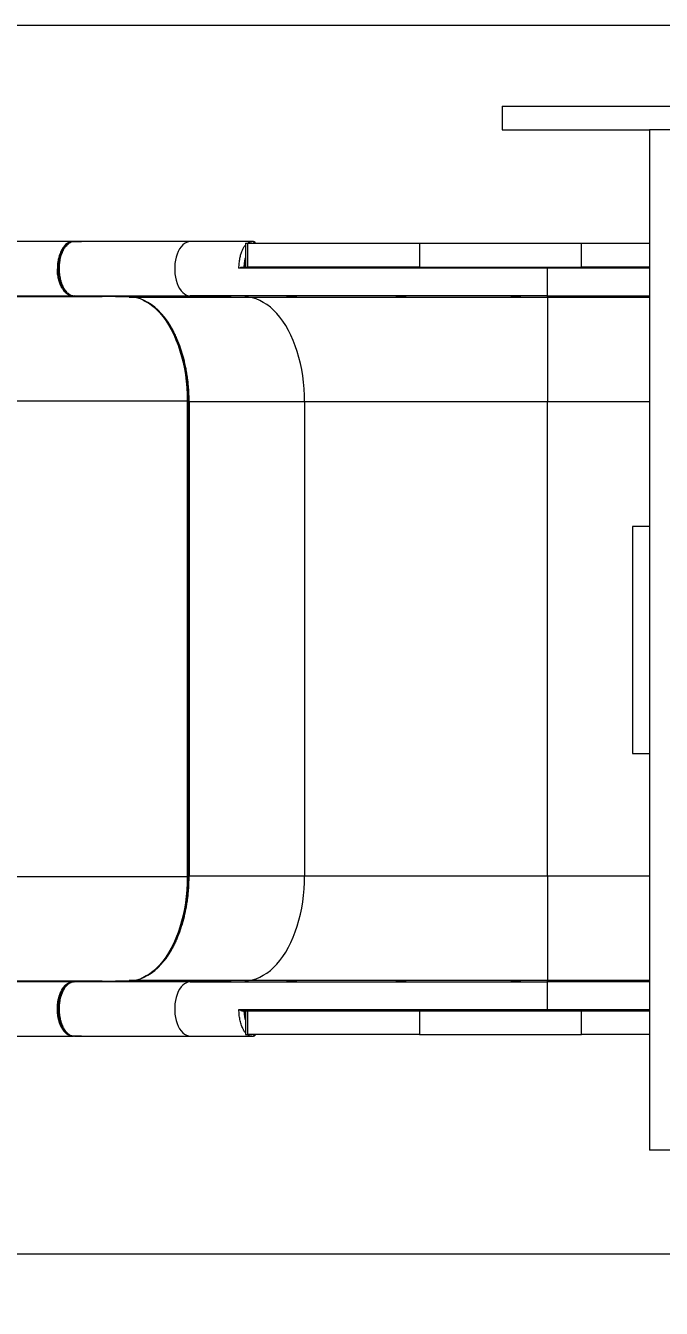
# Model space of a CAD drawing. Header units: millimetres. Extents: x -4275 to 3276, y -2359 to 2399.
# Drawn here: x -768 to -207, y -305 to 827 of the extents above; entities that cross this region are included whole.
import ezdxf

# ---------------------------------------------------------------- set-up
doc = ezdxf.new("R2010")
doc.units = ezdxf.units.MM
doc.layers.add('DIKOM_ОБЪЕКТ', color=7, linetype='Continuous')
doc.layers.add('DIKOM_РАЗМЕР_ОБЪЕКТА', color=7, linetype='Continuous')
doc.styles.add('style1', font='arialbd.ttf', dxfattribs={"width": 0.8})
doc.dimstyles.new('1-50', dxfattribs={"dimtxt": 300, "dimasz": 200, "dimexe": 100, "dimexo": 0, "dimgap": 100, "dimtad": 1, "dimtoh": 1, "dimtxsty": 'style1', "dimcen": 200, "dimclrd": 7, "dimclre": 7, "dimclrt": 7, "dimadec": 1, "dimazin": 2, "dimtfac": 1, "dimtmove": 0, "dimatfit": 2, "dimfxl": 0, "dimlwd": 25, "dimlwe": 18, "dimarcsym": 0})

# ---------------------------------------------------------------- blocks, each defined once
blk = doc.blocks.new('A$Cf47a72d9')
at = {"color": 7, "linetype": 'Continuous', "lineweight": 15}
for p, q in [((1096.4, 1013), (1096.4, 992)), ((1096.4, 1013), (1247.3, 1013)), ((1096.4, 992), (1226.3, 992)), ((1247.3, 992), (1226.3, 992)), ((1226.3, 992), (1226.3, 633.4)), ((717.3, 893.5), (562, 893.5)), ((717.5, 893.5), (717.2, 893.5)), ((717.3, 893.5), (725, 893.5)), ((726.7, 893.5), (718.8, 893.5)), ((726.7, 893.5), (725, 893.5)), ((820.9, 893.5), (726.7, 893.5)), ((869.7, 892), (869.7, 871)), ((869.7, 892), (871.6, 892)), ((871.6, 871), (871.6, 892)), ((871.6, 892), (1023.4, 892)), ((875.7, 893.5), (875.2, 893.5)), ((1023.4, 892), (1023.4, 871)), ((1023.4, 892), (1166.2, 892)), ((1166.2, 871), (1166.2, 892)), ((1166.2, 892), (1226.3, 892)), ((1136.4, 870), (863.9, 870)), ((866.4, 871), (869.2, 871)), ((869.7, 871), (871.6, 871)), ((1023.4, 871), (871.6, 871)), ((1023.4, 871), (1166.2, 871)), ((1136.4, 870), (1136.4, 871)), ((1136.4, 845.5), (1136.4, 870)), ((1226.3, 870), (1136.4, 870)), ((1226.3, 871), (1166.2, 871)), ((562, 845.5), (717.3, 845.5)), ((610.5, 845), (743.1, 845)), ((717.3, 845.5), (720.3, 845.5)), ((718.8, 845.5), (820.9, 845.5)), ((767, 844.5), (718.8, 845.5)), ((767, 844.5), (869.1, 844.5)), ((1136.4, 845.5), (820.9, 845.5)), ((820.9, 845.5), (869.1, 844.5)), ((869.1, 844.5), (1136.4, 844.5)), ((1136.4, 845.5), (1226.3, 845.5)), ((1136.4, 844.5), (1136.4, 845.5)), ((1136.4, 844.5), (1136.4, 752)), ((1136.4, 844.5), (1226.3, 844.5)), ((663, 753), (818.3, 753)), ((819, 753), (818.3, 753)), ((818.3, 753), (818.3, 333)), ((819, 333), (819, 753)), ((819.6, 753), (819, 753)), ((819.6, 752), (819.6, 334)), ((819.8, 752), (819.6, 752)), ((921.8, 752), (819.8, 752)), ((819.8, 752), (819.8, 334)), ((1136.4, 752), (921.8, 752)), ((921.8, 752), (921.8, 334)), ((1136.4, 334), (1136.4, 752)), ((1226.3, 752), (1136.4, 752)), ((1226.3, 642), (1211.3, 642)), ((1211.3, 642), (1211.3, 442)), ((1226.3, 633.4), (1226.3, 450.6)), ((1211.3, 442), (1226.3, 442)), ((1226.3, 450.6), (1226.3, 92)), ((818.3, 333), (663, 333)), ((818.3, 333), (819, 333)), ((819, 333), (819.6, 333)), ((819.6, 334), (819.8, 334)), ((819.8, 334), (921.8, 334)), ((921.8, 334), (1136.4, 334)), ((1136.4, 334), (1136.4, 241.5)), ((1136.4, 334), (1226.3, 334)), ((717.3, 240.5), (562, 240.5)), ((743.1, 241), (610.5, 241)), ((720.3, 240.5), (717.3, 240.5)), ((718.8, 240.5), (767, 241.5)), ((820.9, 240.5), (718.8, 240.5)), ((869.1, 241.5), (767, 241.5)), ((778.1, 243.6), (777.9, 243.6)), ((869.1, 241.5), (820.9, 240.5)), ((820.9, 240.5), (1136.4, 240.5)), ((1136.4, 241.5), (869.1, 241.5)), ((1136.4, 240.5), (1136.4, 241.5)), ((1226.3, 241.5), (1136.4, 241.5)), ((1136.4, 216), (1136.4, 240.5)), ((1226.3, 240.5), (1136.4, 240.5)), ((704.3, 216.5), (703.6, 216.5)), ((863.9, 216), (1136.4, 216)), ((866.4, 215), (869.2, 215)), ((869.7, 215), (869.7, 194)), ((869.7, 215), (871.6, 215)), ((871.6, 194), (871.6, 215)), ((871.6, 215), (1023.4, 215)), ((1023.4, 215), (1023.4, 194)), ((1023.4, 215), (1166.2, 215)), ((1136.4, 215), (1136.4, 216)), ((1136.4, 216), (1226.3, 216)), ((1166.2, 194), (1166.2, 215)), ((1166.2, 215), (1226.3, 215)), ((562, 192.5), (717.3, 192.5)), ((725, 192.5), (717.3, 192.5)), ((718.8, 192.5), (726.7, 192.5)), ((725, 192.5), (726.7, 192.5)), ((726.7, 192.5), (820.9, 192.5)), ((869.7, 194), (871.6, 194)), ((1023.4, 194), (871.6, 194)), ((875.2, 192.5), (875.7, 192.5)), ((1023.4, 194), (1166.2, 194)), ((1226.3, 194), (1166.2, 194)), ((1247.3, 92), (1226.3, 92))]:
    blk.add_line(p, q, dxfattribs=at)
at = {"color": 7, "linetype": 'Continuous', "lineweight": 15, "flags": 128}
for points in [[(820.9, 893.5), (819.2, 893.3), (817.5, 892.7), (815.8, 891.8), (814.3, 890.5), (812.8, 888.9), (811.5, 887), (810.3, 884.8), (809.3, 882.4), (808.4, 879.7), (807.8, 876.9), (807.4, 874), (807.2, 871), (807.2, 868), (807.4, 865), (807.8, 862.1), (808.4, 859.3), (809.3, 856.6), (810.3, 854.2), (811.5, 852), (812.8, 850.1), (814.3, 848.5), (815.8, 847.2), (817.5, 846.3), (819.2, 845.7), (820.9, 845.5)], [(801.3, 822.2), (800.7, 823.1), (798.1, 826.7), (795.3, 829.9), (792.5, 832.9), (789.5, 835.5), (786.5, 837.9), (783.4, 839.8), (780.2, 841.5), (776.9, 842.8), (773.6, 843.7), (770.3, 844.3), (767, 844.5)], [(779, 841.9), (782.1, 840.4), (785.2, 838.4), (788.2, 836.1), (791.1, 833.4), (794, 830.5), (796.7, 827.2), (799.3, 823.7), (801.8, 819.9), (804.1, 815.8), (806.3, 811.5), (808.3, 806.9), (810.1, 802.1), (811.8, 797.2), (813.3, 792), (814.6, 786.7), (815.7, 781.3), (816.6, 775.8), (817.4, 770.2), (817.9, 764.5), (818.2, 758.8), (818.3, 753)], [(921.8, 752), (921.7, 757.8), (921.4, 763.6), (920.9, 769.3), (920.2, 774.9), (919.3, 780.5), (918.1, 785.9), (916.8, 791.3), (915.3, 796.4), (913.6, 801.4), (911.8, 806.2), (909.7, 810.8), (907.6, 815.1), (905.2, 819.3), (902.7, 823.1), (900.1, 826.7), (897.4, 829.9), (894.5, 832.9), (891.6, 835.5), (888.5, 837.9), (885.4, 839.8), (882.2, 841.5), (879, 842.8), (875.7, 843.7), (872.4, 844.3), (869.1, 844.5)], [(819.8, 752), (819.7, 757.8), (819.4, 763.6), (818.9, 769.3), (818.1, 774.9), (817.2, 780.5), (816.1, 785.9), (814.8, 791.3), (813.3, 796.4), (811.6, 801.4), (809.7, 806.2), (807.7, 810.8), (805.5, 815.1), (803.2, 819.3), (801.3, 822.2)], [(819, 753), (818.9, 758.8), (818.6, 764.5), (818.1, 770.2), (817.4, 775.9), (816.5, 781.4), (815.3, 786.9), (814, 792.2), (812.5, 797.3), (810.9, 802.3), (809, 807.1), (807, 811.6), (804.8, 816), (802.5, 820.1), (801.5, 821.7)], [(818.3, 333), (818.2, 327.2), (817.9, 321.5), (817.4, 315.8), (816.6, 310.2), (815.7, 304.7), (814.6, 299.3), (813.3, 294), (811.8, 288.8), (810.1, 283.9), (808.3, 279.1), (806.3, 274.5), (804.1, 270.2), (801.8, 266.1), (799.3, 262.3), (796.7, 258.8), (794, 255.5), (791.1, 252.6), (788.2, 249.9), (785.2, 247.6), (782.1, 245.6), (778.9, 244), (778.1, 243.6)], [(798, 259.3), (798.1, 259.3), (800.7, 262.9), (803.2, 266.7), (805.5, 270.9), (807.7, 275.2), (809.7, 279.8), (811.6, 284.6), (813.3, 289.6), (814.8, 294.7), (816.1, 300.1), (817.2, 305.5), (818.1, 311.1), (818.9, 316.7), (819.4, 322.4), (819.7, 328.2), (819.8, 334)], [(802, 265.2), (802.5, 265.9), (804.8, 270), (807, 274.4), (809, 278.9), (810.9, 283.7), (812.5, 288.7), (814, 293.8), (815.3, 299.1), (816.5, 304.6), (817.4, 310.1), (818.1, 315.8), (818.6, 321.5), (818.9, 327.2), (819, 333)], [(869.1, 241.5), (872.4, 241.7), (875.7, 242.3), (879, 243.2), (882.2, 244.5), (885.4, 246.2), (888.5, 248.1), (891.6, 250.5), (894.5, 253.1), (897.4, 256.1), (900.1, 259.3), (902.7, 262.9), (905.2, 266.7), (907.6, 270.9), (909.7, 275.2), (911.8, 279.8), (913.6, 284.6), (915.3, 289.6), (916.8, 294.7), (918.1, 300.1), (919.3, 305.5), (920.2, 311.1), (920.9, 316.7), (921.4, 322.4), (921.7, 328.2), (921.8, 334)], [(767, 241.5), (770.3, 241.7), (773.6, 242.3), (776.9, 243.2), (780.2, 244.5), (783.4, 246.2), (786.5, 248.1), (789.5, 250.5), (792.5, 253.1), (795.3, 256.1), (798, 259.3)], [(820.9, 240.5), (819.2, 240.3), (817.5, 239.7), (815.8, 238.8), (814.3, 237.5), (812.8, 235.9), (811.5, 234), (810.3, 231.8), (809.3, 229.4), (808.4, 226.7), (807.8, 223.9), (807.4, 221), (807.2, 218), (807.2, 215), (807.4, 212), (807.8, 209.1), (808.4, 206.3), (809.3, 203.6), (810.3, 201.2), (811.5, 199), (812.8, 197.1), (814.3, 195.5), (815.8, 194.2), (817.5, 193.3), (819.2, 192.7), (820.9, 192.5)]]:
    blk.add_lwpolyline(points, dxfattribs=at)
at = {"color": 7, "linetype": 'Continuous', "lineweight": 15}
for centre, radius, start, end in [((875.1, 890.6), 2.92, 29.0891, 88.7666), ((875.7, 890.6), 2.92, 29.1006, 88.7599), ((875.8, 890.1), 3.4, 33.9745, 90), ((707.6, 232), 1.44, 58.8686, 88.0713), ((704.6, 222.9), 2.8, 73.688, 88.9549), ((704.6, 210.1), 2.8, 271.0451, 286.3108), ((875.1, 195.4), 2.94, 271.4353, 330.7086), ((875.6, 195.4), 2.94, 271.4429, 330.6961), ((875.8, 195.9), 3.4, 270, 326.0255)]:
    blk.add_arc(centre, radius, start, end, dxfattribs=at)
for centre in [(1210.4, 845.3), (1210.4, 240.7)]:
    blk.add_ellipse(centre, major_axis=(-4.5, 0), ratio=0.011921, dxfattribs=at)
for points, knots in [([(717.3, 893.5), (716.7, 893.5), (715.5, 893.4), (713.8, 892.8), (712.3, 891.9), (710.9, 890.8), (709.7, 889.5), (708.7, 888.2), (707.7, 886.7), (706.8, 885), (705.9, 883), (705.2, 880.8), (704.5, 878.4), (704, 875.6), (703.6, 872.6), (703.6, 870.6), (703.6, 869.5)], [0, 0, 0, 0, 0.083501, 0.166999, 0.241811, 0.310167, 0.375304, 0.434869, 0.486547, 0.55301, 0.622082, 0.687937, 0.755741, 0.835361, 0.916202, 1, 1, 1, 1]), ([(715.6, 846.2), (715.5, 846.2), (714.5, 846.4), (712.7, 847.5), (710.3, 849.6), (708.3, 852.6), (706.5, 856.2), (705.3, 860.3), (704.5, 864.8), (704.2, 869.5), (704.5, 874.1), (705.3, 878.6), (706.5, 882.7), (708.2, 886.4), (710.3, 889.3), (712.7, 891.5), (714.5, 892.6), (715.5, 892.8), (715.6, 892.8)], [0, 0, 0, 0, 0.00826, 0.07858, 0.148556, 0.218756, 0.288958, 0.358931, 0.429288, 0.499563, 0.570196, 0.640112, 0.710432, 0.780405, 0.850609, 0.920811, 0.990976, 1, 1, 1, 1]), ([(718.8, 893.5), (718.7, 893.5), (718.1, 893.5), (717.1, 893.3), (715.8, 892.9), (714.6, 892.4), (713.3, 891.5), (711.9, 890.3), (710.5, 888.7), (709.5, 887.2), (708.8, 886), (708.4, 885.2), (708.1, 884.5), (707.8, 883.8), (707.4, 882.8), (706.7, 881.1), (706.1, 878.8), (705.7, 876.6), (705.3, 874.2), (705.1, 871.9), (705, 868.7), (705.3, 864.8), (705.9, 861.3), (706.5, 858.9), (706.9, 857.6), (707.3, 856.5), (707.8, 855.2), (708.3, 853.9), (708.9, 852.8), (709.5, 851.9), (710, 851), (710.6, 850.2), (711.7, 848.9), (713, 847.7), (714.2, 846.9), (714.8, 846.5), (715.7, 846.1), (717.1, 845.6), (718.2, 845.5), (718.8, 845.5)], [0, 0, 0, 0, 0.009602, 0.043179, 0.070717, 0.099644, 0.127901, 0.166325, 0.206139, 0.246549, 0.259176, 0.273103, 0.287196, 0.295985, 0.306436, 0.339821, 0.375177, 0.406454, 0.433836, 0.470441, 0.50001, 0.562512, 0.625098, 0.645852, 0.666607, 0.682343, 0.699288, 0.727286, 0.745784, 0.76112, 0.779669, 0.796577, 0.812158, 0.875249, 0.893485, 0.902941, 0.921333, 0.954472, 1, 1, 1, 1]), ([(717.7, 893.4), (717.7, 893.4), (717.7, 893.4), (717.6, 893.4), (717.6, 893.5), (717.5, 893.5), (717.4, 893.5), (717.3, 893.5)], [0, 0, 0, 0, 0.016057, 0.231673, 0.447539, 0.663098, 1, 1, 1, 1]), ([(875.2, 893.5), (869, 893.5), (856.6, 893.5), (838.5, 893.5), (826.7, 893.5), (820.9, 893.5)], [0, 0, 0, 0, 0.333417, 0.666584, 1, 1, 1, 1]), ([(863.9, 870), (863.9, 871.5), (864, 874.5), (864.6, 878), (865.1, 880.6), (865.6, 882.2), (866.1, 883.8), (866.6, 885.3), (867.4, 887.1), (868.4, 888.9), (869.3, 889.9), (869.7, 890.3)], [0, 0, 0, 0, 0.180175, 0.364538, 0.439555, 0.515243, 0.591606, 0.668638, 0.746342, 0.897552, 1, 1, 1, 1]), ([(871.4, 892), (871.8, 892.3), (872.6, 893), (873.8, 893.4), (874.7, 893.5), (875.2, 893.5)], [0, 0, 0, 0, 0.324123, 0.653097, 1, 1, 1, 1]), ([(868.5, 871), (868.6, 872.3), (868.8, 874.8), (869.2, 877.6), (869.6, 878.9), (869.7, 879.2)], [0, 0, 0, 0, 0.450354, 0.896194, 1, 1, 1, 1]), ([(869.7, 877.4), (869.5, 876.5), (869.1, 874.5), (869, 872.3), (869, 871)], [0, 0, 0, 0, 0.429779, 1, 1, 1, 1]), ([(869.2, 870.8), (869.2, 871.9), (869.3, 873.8), (869.5, 875.6), (869.7, 876.4)], [0, 0, 0, 0, 0.571006, 1, 1, 1, 1]), ([(717.3, 845.5), (716.9, 845.5), (716, 845.6), (714.8, 845.9), (713.8, 846.3), (713.2, 846.6), (712.6, 847), (712, 847.4), (711.2, 848), (710.4, 848.7), (709.7, 849.5), (708.9, 850.4), (708.3, 851.4), (707.8, 852.2), (707.1, 853.3), (706.4, 854.8), (705.7, 856.7), (705.1, 858.5), (704.4, 861.2), (703.7, 864.9), (703.6, 867.9), (703.6, 869.5)], [0, 0, 0, 0, 0.066935, 0.122654, 0.167151, 0.200428, 0.222476, 0.250534, 0.292144, 0.333751, 0.375357, 0.416977, 0.458612, 0.490525, 0.513984, 0.585643, 0.640211, 0.699434, 0.756649, 0.874846, 1, 1, 1, 1]), ([(863.9, 870), (864.3, 870.2), (864.9, 870.6), (865.8, 870.9), (866.2, 871), (866.4, 871)], [0, 0, 0, 0, 0.499487, 0.776222, 1, 1, 1, 1]), ([(716.1, 845.6), (716.4, 845.6), (716.9, 845.5), (717.3, 845.5), (717.5, 845.5)], [0, 0, 0, 0, 0.607094, 1, 1, 1, 1]), ([(717.3, 845.5), (717.4, 845.5), (717.5, 845.5), (717.7, 845.6), (717.8, 845.7), (717.9, 845.7), (717.9, 845.8)], [0, 0, 0, 0, 0.250033, 0.49986, 0.749965, 1, 1, 1, 1]), ([(905.8, 845.3), (905.9, 845.3), (906, 845.4), (906.8, 845.4), (907.9, 845.4), (909.3, 845.4), (910.9, 845.4), (912.3, 845.4), (913.6, 845.3), (914.5, 845.3), (914.8, 845.3), (914.9, 845.3), (914.7, 845.3), (913.9, 845.3), (912.8, 845.3), (911.3, 845.3), (909.8, 845.3), (908.3, 845.3), (907.1, 845.3), (906.2, 845.3), (905.9, 845.3), (905.8, 845.3), (905.8, 845.3)], [0, 0, 0, 0, 0.053687, 0.107374, 0.161055, 0.214742, 0.268421, 0.322104, 0.375788, 0.429478, 0.483169, 0.5, 0.553687, 0.607374, 0.661055, 0.714742, 0.768421, 0.822104, 0.875788, 0.929478, 0.983169, 1, 1, 1, 1]), ([(1002.5, 845.3), (1002.5, 845.3), (1002.6, 845.3), (1003.4, 845.4), (1004.5, 845.4), (1006, 845.4), (1007.5, 845.4), (1009, 845.4), (1010.2, 845.3), (1011.1, 845.3), (1011.4, 845.3), (1011.5, 845.3), (1011.3, 845.3), (1010.6, 845.3), (1009.4, 845.3), (1008, 845.3), (1006.4, 845.3), (1005, 845.3), (1003.7, 845.3), (1002.8, 845.3), (1002.5, 845.3), (1002.5, 845.3), (1002.5, 845.3)], [0, 0, 0, 0, 0.053689, 0.107379, 0.161067, 0.21475, 0.268428, 0.32211, 0.375794, 0.42948, 0.483171, 0.5, 0.553689, 0.607379, 0.661067, 0.71475, 0.768428, 0.82211, 0.875794, 0.92948, 0.983171, 1, 1, 1, 1]), ([(1103.9, 845.3), (1103.9, 845.3), (1104, 845.3), (1104.8, 845.4), (1105.9, 845.4), (1107.4, 845.4), (1108.9, 845.4), (1110.4, 845.4), (1111.6, 845.4), (1112.5, 845.3), (1112.8, 845.3), (1112.9, 845.3), (1112.7, 845.3), (1111.9, 845.3), (1110.8, 845.3), (1109.4, 845.3), (1107.8, 845.3), (1106.4, 845.3), (1105.1, 845.3), (1104.2, 845.3), (1103.9, 845.3), (1103.9, 845.3), (1103.9, 845.3)], [0, 0, 0, 0, 0.05369, 0.107382, 0.161071, 0.214754, 0.268436, 0.322119, 0.375799, 0.429485, 0.483173, 0.5, 0.55369, 0.607382, 0.661071, 0.714754, 0.768436, 0.822119, 0.875799, 0.929484, 0.983173, 1, 1, 1, 1]), ([(801, 822.4), (801.3, 821.9), (802.4, 820.3), (804.1, 817.4), (806.1, 813.7), (808, 809.9), (809.7, 805.8), (811.3, 801.7), (812.8, 797.3), (814.2, 792.9), (815.4, 788.3), (816.4, 783.7), (817.3, 779), (818.1, 774.2), (818.6, 769.6), (819.1, 765.3), (819.3, 761.5), (819.5, 758), (819.6, 754.9), (819.6, 752.9), (819.6, 752)], [0, 0, 0, 0, 0.029978, 0.09322, 0.156429, 0.219603, 0.28273, 0.345797, 0.408781, 0.471648, 0.534342, 0.596778, 0.658796, 0.720092, 0.77997, 0.836447, 0.884204, 0.922496, 0.967607, 1, 1, 1, 1]), ([(819.6, 334), (819.6, 332.2), (819.5, 329.7), (819.4, 325.9), (819.2, 322.6), (818.9, 318.8), (818.4, 314.8), (817.9, 310.6), (817.2, 306.3), (816.3, 302), (815.4, 297.8), (814.3, 293.5), (813, 289.3), (811.6, 285.2), (810.1, 281.2), (808.5, 277.3), (806.8, 273.6), (804.9, 270), (802.9, 266.6), (800.9, 263.4), (799.1, 260.9), (798.1, 259.6), (797.8, 259.2)], [0, 0, 0, 0, 0.061956, 0.087611, 0.130101, 0.174249, 0.221599, 0.27097, 0.321881, 0.373948, 0.4269, 0.480536, 0.534705, 0.589294, 0.644214, 0.6994, 0.754797, 0.810371, 0.866092, 0.921946, 0.977926, 1, 1, 1, 1]), ([(718.8, 240.5), (718.4, 240.5), (717.5, 240.4), (716.3, 240.1), (715.4, 239.7), (714.7, 239.4), (714.1, 239), (713.4, 238.6), (712.6, 237.9), (711.6, 237), (710.7, 235.9), (709.9, 234.8), (709.4, 233.9), (709, 233.2), (708.7, 232.6), (708.3, 232), (708, 231.3), (707.8, 230.7), (707.3, 229.7), (706.8, 228.1), (706.1, 225.8), (705.7, 223.6), (705.3, 221.2), (705.1, 218.9), (705, 215.7), (705.3, 211.8), (705.9, 208.3), (706.5, 205.9), (706.9, 204.6), (707.3, 203.5), (707.8, 202.2), (708.3, 200.9), (709, 199.7), (709.7, 198.6), (710.4, 197.5), (711.3, 196.4), (712.4, 195.2), (714, 193.9), (716.2, 192.8), (717.9, 192.6), (718.8, 192.5)], [0, 0, 0, 0, 0.033429, 0.061269, 0.083519, 0.100175, 0.111238, 0.124489, 0.149578, 0.177103, 0.200205, 0.225181, 0.246058, 0.253413, 0.264244, 0.27855, 0.289672, 0.297433, 0.306324, 0.339766, 0.375082, 0.406358, 0.433788, 0.470591, 0.50022, 0.562475, 0.624949, 0.645719, 0.66649, 0.682272, 0.699231, 0.727144, 0.746653, 0.767738, 0.791513, 0.812542, 0.845104, 0.879228, 0.937343, 1, 1, 1, 1]), ([(707.6, 233.5), (707.9, 234), (708.6, 235.1), (709.7, 236.5), (710.7, 237.6), (711.7, 238.4), (712.7, 239.1), (713.7, 239.7), (714.8, 240.1), (715.7, 240.4), (716.4, 240.4), (716.7, 240.5)], [0, 0, 0, 0, 0.133121, 0.266248, 0.398888, 0.499941, 0.591162, 0.711345, 0.814999, 0.900664, 1, 1, 1, 1]), ([(708.3, 233.3), (709, 234.3), (710.3, 236.4), (712.7, 238.5), (714.5, 239.6), (715.5, 239.8), (715.6, 239.8)], [0, 0, 0, 0, 0.32064, 0.640381, 0.959889, 1, 1, 1, 1]), ([(716.7, 240.5), (716.8, 240.5), (716.9, 240.5), (717.1, 240.5), (717.3, 240.5), (717.3, 240.5), (717.3, 240.5)], [0, 0, 0, 0, 0.28392, 0.783922, 0.927464, 1, 1, 1, 1]), ([(717.3, 240.5), (717.4, 240.5), (717.5, 240.5), (717.7, 240.4), (717.8, 240.3), (717.9, 240.3), (717.9, 240.2)], [0, 0, 0, 0, 0.250026, 0.499869, 0.749954, 1, 1, 1, 1]), ([(905.8, 240.7), (905.9, 240.7), (906, 240.7), (906.8, 240.7), (907.9, 240.7), (909.3, 240.7), (910.9, 240.7), (912.3, 240.7), (913.6, 240.7), (914.5, 240.7), (914.8, 240.7), (914.9, 240.7), (914.7, 240.7), (913.9, 240.7), (912.8, 240.7), (911.3, 240.6), (909.8, 240.6), (908.3, 240.6), (907.1, 240.6), (906.2, 240.6), (905.9, 240.6), (905.8, 240.7), (905.8, 240.7)], [0, 0, 0, 0, 0.053691, 0.107381, 0.161072, 0.214768, 0.268456, 0.322131, 0.375815, 0.429497, 0.48318, 0.5, 0.553691, 0.607381, 0.661072, 0.71476, 0.768448, 0.822131, 0.875815, 0.929497, 0.98318, 1, 1, 1, 1]), ([(1002.5, 240.7), (1002.5, 240.7), (1002.6, 240.7), (1003.4, 240.7), (1004.5, 240.7), (1006, 240.7), (1007.5, 240.7), (1009, 240.7), (1010.2, 240.7), (1011.1, 240.7), (1011.4, 240.7), (1011.5, 240.7), (1011.3, 240.7), (1010.6, 240.7), (1009.4, 240.6), (1008, 240.6), (1006.4, 240.6), (1005, 240.6), (1003.7, 240.6), (1002.8, 240.6), (1002.5, 240.7), (1002.5, 240.7), (1002.5, 240.7)], [0, 0, 0, 0, 0.053692, 0.107382, 0.161075, 0.214763, 0.268446, 0.322128, 0.375808, 0.429491, 0.483176, 0.499999, 0.553691, 0.607383, 0.661076, 0.714763, 0.768446, 0.822129, 0.875809, 0.929491, 0.983177, 1, 1, 1, 1]), ([(1103.9, 240.7), (1103.9, 240.7), (1104, 240.7), (1104.8, 240.7), (1105.9, 240.7), (1107.4, 240.7), (1108.9, 240.7), (1110.4, 240.7), (1111.6, 240.7), (1112.5, 240.7), (1112.8, 240.7), (1112.9, 240.7), (1112.7, 240.7), (1111.9, 240.6), (1110.8, 240.6), (1109.4, 240.6), (1107.8, 240.6), (1106.4, 240.6), (1105.1, 240.6), (1104.2, 240.7), (1103.9, 240.7), (1103.9, 240.7), (1103.9, 240.7)], [0, 0, 0, 0, 0.053691, 0.107383, 0.161072, 0.214759, 0.268442, 0.32212, 0.375804, 0.429487, 0.483174, 0.5, 0.553691, 0.607383, 0.661072, 0.714759, 0.768442, 0.822121, 0.875804, 0.929487, 0.983174, 1, 1, 1, 1]), ([(704.6, 225.7), (704.7, 226.1), (704.9, 226.9), (705.3, 228.1), (705.6, 229.2), (706, 230.3), (706.5, 231.4), (707.1, 232.5), (707.5, 233.2), (707.6, 233.5)], [0, 0, 0, 0, 0.142558, 0.285121, 0.427679, 0.537581, 0.693159, 0.886985, 1, 1, 1, 1]), ([(705.4, 225.6), (705.7, 227), (706.5, 229.8), (707.7, 232.1), (708.3, 233.3)], [0, 0, 0, 0, 0.498956, 1, 1, 1, 1]), ([(703.6, 216.5), (703.6, 216.9), (703.6, 217.8), (703.7, 219.2), (703.7, 220.4), (703.9, 221.7), (704.1, 223.1), (704.3, 224.5), (704.5, 225.4), (704.6, 225.7)], [0, 0, 0, 0, 0.142561, 0.285119, 0.427679, 0.537587, 0.693164, 0.886984, 1, 1, 1, 1]), ([(704.6, 207.3), (704.5, 207.7), (704.3, 208.6), (704.1, 209.8), (703.9, 211), (703.8, 212.3), (703.7, 213.7), (703.6, 215.2), (703.6, 216.1), (703.6, 216.5)], [0, 0, 0, 0, 0.142564, 0.285123, 0.427683, 0.537588, 0.693165, 0.886988, 1, 1, 1, 1]), ([(704.3, 216.5), (704.4, 218.1), (704.5, 221.2), (705.1, 224.1), (705.4, 225.6)], [0, 0, 0, 0, 0.498958, 1, 1, 1, 1]), ([(704.3, 216.5), (704.4, 214.9), (704.5, 211.8), (705.1, 208.9), (705.4, 207.4)], [0, 0, 0, 0, 0.501042, 1, 1, 1, 1]), ([(863.9, 216), (864.3, 215.8), (864.9, 215.4), (865.8, 215.1), (866.2, 215), (866.4, 215)], [0, 0, 0, 0, 0.499483, 0.776224, 1, 1, 1, 1]), ([(869.7, 195.5), (869.6, 195.6), (869.4, 195.8), (868.9, 196.4), (868.3, 197.4), (867.8, 198.3), (866.9, 200.1), (865.8, 202.9), (864.7, 207.1), (864, 211.5), (863.9, 214.5), (863.9, 216)], [0, 0, 0, 0, 0.002307, 0.071154, 0.136243, 0.197569, 0.255134, 0.447629, 0.635938, 0.820062, 1, 1, 1, 1]), ([(869.7, 206.8), (869.6, 207.1), (869.2, 208.4), (868.8, 211.2), (868.6, 213.7), (868.5, 215)], [0, 0, 0, 0, 0.103806, 0.549645, 1, 1, 1, 1]), ([(869.7, 208.6), (869.5, 209.5), (869.1, 211.5), (869, 213.7), (869, 215)], [0, 0, 0, 0, 0.42978, 1, 1, 1, 1]), ([(869.7, 209.7), (869.6, 210), (869.4, 210.9), (869.3, 212.7), (869.2, 214.4), (869.2, 215.2)], [0, 0, 0, 0, 0.130094, 0.547859, 1, 1, 1, 1]), ([(717.3, 192.5), (717.2, 192.5), (716.8, 192.5), (716.3, 192.6), (715.8, 192.6), (715.3, 192.8), (714.8, 192.9), (714.1, 193.2), (713.4, 193.5), (712.8, 193.8), (712.2, 194.2), (711.7, 194.6), (711.2, 195), (710.7, 195.5), (710.2, 196), (709.8, 196.4), (709.5, 196.8), (709.1, 197.3), (708.5, 198.1), (707.8, 199.1), (707.2, 200.2), (706.4, 201.8), (705.5, 204.1), (704.9, 206.2), (704.6, 207.3)], [0, 0, 0, 0, 0.031381, 0.062758, 0.094137, 0.125517, 0.154787, 0.196203, 0.24976, 0.28557, 0.321377, 0.357185, 0.392996, 0.428804, 0.464612, 0.50042, 0.504187, 0.535777, 0.597798, 0.649838, 0.694891, 0.749724, 0.874861, 1, 1, 1, 1]), ([(705.4, 207.4), (705.6, 206.4), (706.2, 204.3), (707.4, 201.4), (708.7, 198.9), (710.3, 196.7), (712.1, 195), (714, 193.7), (715.9, 192.9), (717.2, 192.8), (717.9, 192.8)], [0, 0, 0, 0, 0.124392, 0.249623, 0.374287, 0.499233, 0.624882, 0.750182, 0.874549, 1, 1, 1, 1]), ([(717.3, 192.5), (717.4, 192.5), (717.4, 192.5), (717.5, 192.5), (717.6, 192.5), (717.7, 192.6), (717.7, 192.6), (717.8, 192.7), (717.9, 192.8), (717.9, 192.8)], [0, 0, 0, 0, 0.132196, 0.264351, 0.396415, 0.528796, 0.660927, 0.793131, 1, 1, 1, 1]), ([(820.9, 192.5), (826.7, 192.5), (838.5, 192.5), (856.6, 192.5), (869, 192.5), (875.2, 192.5)], [0, 0, 0, 0, 0.333416, 0.666583, 1, 1, 1, 1]), ([(875.2, 192.5), (874.7, 192.5), (873.8, 192.6), (872.6, 193), (871.8, 193.7), (871.4, 194)], [0, 0, 0, 0, 0.346676, 0.675431, 1, 1, 1, 1])]:
    blk.add_open_spline(points, degree=3, knots=knots, dxfattribs=at)
blk = doc.blocks.new('*D2')
at = {"layer": 'Defpoints', "color": 0, "transparency": 16777216}
for p in [(-1443.3, 286.6), (1769.7, -3.4), (1769.7, -825.6)]:
    blk.add_point(p, dxfattribs=at)
at = {"layer": 'DIKOM_РАЗМЕР_ОБЪЕКТА', "color": 7, "lineweight": 18, "transparency": 16777216}
for p, q in [((-1443.3, 286.6), (-1443.3, -925.6)), ((1769.7, -3.4), (1769.7, -925.6))]:
    blk.add_line(p, q, dxfattribs=at)
at = {"layer": 'DIKOM_РАЗМЕР_ОБЪЕКТА', "color": 7, "lineweight": 25, "transparency": 16777216}
blk.add_line((-1243.3, -825.6), (1569.7, -825.6), dxfattribs=at)
at = {"layer": 'DIKOM_РАЗМЕР_ОБЪЕКТА', "color": 7, "transparency": 16777216}
for points in [[(-1243.3, -792.2), (-1243.3, -858.9), (-1443.3, -825.6)], [(1569.7, -792.2), (1569.7, -858.9), (1769.7, -825.6)]]:
    blk.add_solid(points, dxfattribs=at)
at = {"layer": 'DIKOM_РАЗМЕР_ОБЪЕКТА', "color": 7, "transparency": 16777216, "insert": (163.2, -572.3), "char_height": 300, "attachment_point": 5, "style": 'style1'}
blk.add_mtext('{\\fArial|b0|i0|c204|p34;3200}', dxfattribs=at)
blk = doc.blocks.new('*D3')
at = {"layer": 'Defpoints', "color": 0, "transparency": 16777216}
for p in [(750.1, 827), (-1724.8, -256.8), (749.8, -256.8)]:
    blk.add_point(p, dxfattribs=at)
at = {"layer": 'DIKOM_РАЗМЕР_ОБЪЕКТА', "color": 7, "lineweight": 18, "transparency": 16777216}
for p, q in [((750.1, 827), (-1824.8, 827)), ((749.8, -256.8), (-1824.8, -256.8))]:
    blk.add_line(p, q, dxfattribs=at)
at = {"layer": 'DIKOM_РАЗМЕР_ОБЪЕКТА', "color": 7, "lineweight": 25, "transparency": 16777216}
blk.add_line((-1724.8, 627), (-1724.8, -56.8), dxfattribs=at)
at = {"layer": 'DIKOM_РАЗМЕР_ОБЪЕКТА', "color": 7, "transparency": 16777216}
for points in [[(-1758.1, 627), (-1691.5, 627), (-1724.8, 827)], [(-1758.1, -56.8), (-1691.5, -56.8), (-1724.8, -256.8)]]:
    blk.add_solid(points, dxfattribs=at)
at = {"layer": 'DIKOM_РАЗМЕР_ОБЪЕКТА', "color": 7, "transparency": 16777216, "insert": (-1978, 285.1), "char_height": 300, "attachment_point": 5, "rotation": 90, "style": 'style1'}
blk.add_mtext('{\\fArial|b0|i0|c204|p34;1100}', dxfattribs=at)

msp = doc.modelspace()

# ---------------------------------------------------------------- block references
at = {"layer": 'DIKOM_ОБЪЕКТ'}
msp.add_blockref('A$Cf47a72d9', (-1443.356, -256.932), dxfattribs=at)

# ---------------------------------------------------------------- dimensions: what is measured, and where the dimension line sits
at = {"layer": 'DIKOM_РАЗМЕР_ОБЪЕКТА'}
dim = msp.add_linear_dim(base=(-1724.787, -256.84), p1=(750.092, 826.977), p2=(749.839, -256.84), angle=90, text='{\\fArial|b0|i0|c204|p34;1100}', dimstyle='1-50', dxfattribs=at)
dim.commit()
dim.dimension.update_dxf_attribs({"geometry": '*D3', "text_midpoint": (-1724.787, 285.067), "dimtype": 160})
dim = msp.add_linear_dim(base=(1769.706, -825.577), p1=(-1443.308, 286.631), p2=(1769.706, -3.432), text='{\\fArial|b0|i0|c204|p34;3200}', dimstyle='1-50', dxfattribs=at)
dim.commit()
dim.dimension.update_dxf_attribs({"geometry": '*D2', "text_midpoint": (163.199, -825.577), "dimtype": 160})

doc.saveas('drawing.dxf')
